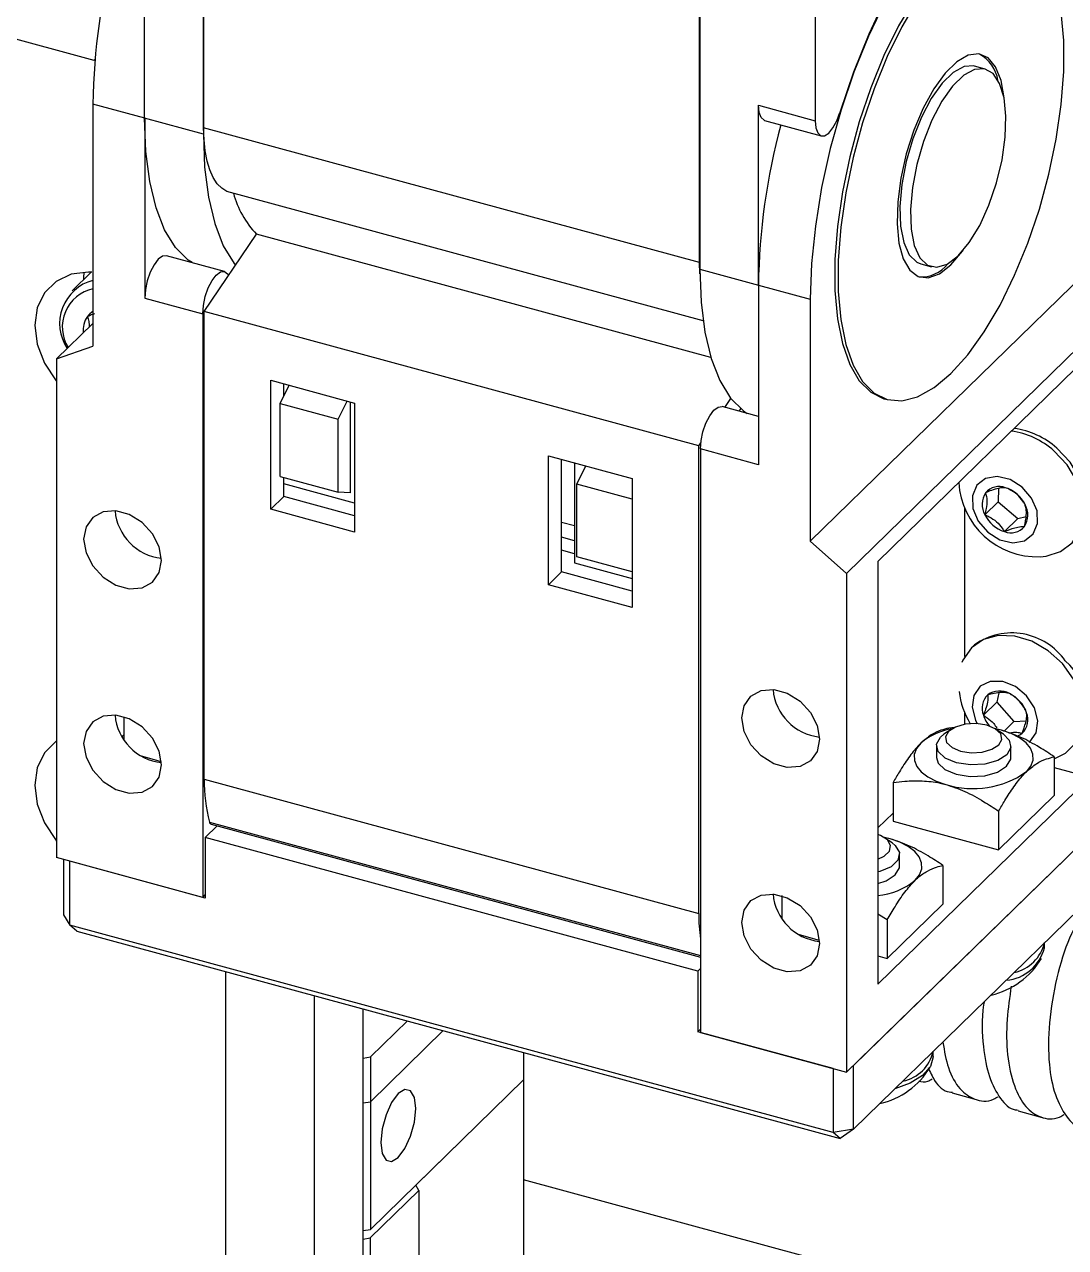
# Model space of a CAD drawing. Header units: millimetres. Extents: x 0 to 3353, y 0 to 2591.
# Drawn here: x 1876 to 1945.8, y 2115.6 to 2197.6 of the extents above; entities that cross this region are included whole.
import ezdxf

# ---------------------------------------------------------------- set-up
doc = ezdxf.new("R2010")
doc.units = ezdxf.units.MM
doc.header["$LTSCALE"] = 12

msp = doc.modelspace()

# ---------------------------------------------------------------- linework, layer by layer
at = {"color": 7, "linetype": 'Continuous', "lineweight": 25}
for p, q in [((1880.683, 2195.227), (1760.402, 2227.917)), ((1888.031, 2190.706), (1888.031, 2222.033)), ((1929.046, 2218.378), (1929.046, 2191.18)), ((1888.009, 2217.471), (1888.009, 2190.273)), ((1921.285, 2181.668), (1921.285, 2212.996)), ((1921.307, 2208.421), (1921.307, 2181.223)), ((1884.073, 2191.342), (1884.073, 2203.402)), ((1940.442, 2194.648), (1939.734, 2194.84)), ((1884.077, 2191.341), (1880.602, 2192.286)), ((1880.602, 2192.286), (1880.602, 2176.042)), ((1925.243, 2192.213), (1929.046, 2191.18)), ((1925.243, 2180.153), (1925.243, 2192.213)), ((1888.009, 2190.273), (1884.073, 2191.342)), ((1884.077, 2191.341), (1884.077, 2179.281)), ((1921.285, 2181.668), (1888.031, 2190.706)), ((1925.651, 2191.194), (1929.454, 2190.161)), ((1921.527, 2177.757), (1889.594, 2186.436)), ((1888.075, 2178.383), (1891.575, 2183.567)), ((1922.051, 2175.285), (1891.575, 2183.567)), ((1889.427, 2181.064), (1885.535, 2182.122)), ((1921.309, 2180.894), (1921.285, 2181.668)), ((1936.128, 2181.572), (1936.836, 2181.379)), ((1880.493, 2181.019), (1879.217, 2179.774)), ((1889.713, 2180.809), (1889.634, 2180.913)), ((1889.679, 2180.854), (1889.733, 2180.839)), ((1921.307, 2181.223), (1925.243, 2180.153)), ((1928.714, 2162.966), (1947.148, 2180.959)), ((1925.238, 2180.154), (1928.714, 2179.21)), ((1925.238, 2180.154), (1925.238, 2168.094)), ((1884.077, 2179.281), (1887.969, 2178.223)), ((1928.714, 2179.21), (1928.714, 2162.966)), ((1887.969, 2178.223), (1887.969, 2139.068)), ((1921.241, 2169.369), (1888.075, 2178.383)), ((1888.075, 2146.998), (1888.075, 2178.383)), ((1949.581, 2178.798), (1931.146, 2160.805)), ((1880.602, 2177.577), (1878.169, 2175.203)), ((1878.169, 2175.203), (1880.602, 2176.042)), ((1878.169, 2175.203), (1878.169, 2141.731)), ((1947.48, 2175.505), (1933.246, 2161.612)), ((1892.541, 2173.762), (1898.157, 2172.235)), ((1892.541, 2165.104), (1892.541, 2173.762)), ((1893.159, 2172.203), (1893.771, 2173.427)), ((1893.419, 2172.722), (1893.419, 2173.523)), ((1897.05, 2171.145), (1897.663, 2172.37)), ((1922.98, 2171.945), (1923.384, 2172.544)), ((1933.669, 2172.525), (1933.89, 2172.465)), ((1893.159, 2172.203), (1897.05, 2171.145)), ((1893.159, 2167.317), (1893.159, 2172.203)), ((1897.867, 2172.314), (1897.867, 2166.221)), ((1898.157, 2172.235), (1898.157, 2163.578)), ((1925.238, 2171.332), (1922.805, 2171.993)), ((1924.046, 2171.854), (1923.933, 2171.686)), ((1897.05, 2166.26), (1897.05, 2171.145)), ((1921.241, 2169.369), (1921.371, 2169.562)), ((1921.241, 2137.984), (1921.241, 2169.369)), ((1921.347, 2169.152), (1921.347, 2129.996)), ((1925.238, 2168.094), (1921.347, 2169.152)), ((1911.158, 2160.045), (1911.158, 2168.702)), ((1911.158, 2168.702), (1916.774, 2167.176)), ((1912.036, 2160.901), (1912.036, 2168.464)), ((1912.902, 2168.228), (1912.902, 2161.513)), ((1913.058, 2166.795), (1913.671, 2168.019)), ((1893.159, 2167.317), (1897.05, 2166.26)), ((1893.419, 2165.961), (1893.419, 2167.247)), ((1898.157, 2165.521), (1893.419, 2166.809)), ((1916.774, 2165.785), (1913.058, 2166.795)), ((1913.058, 2161.909), (1913.058, 2166.795)), ((1916.774, 2167.176), (1916.774, 2158.518)), ((1893.419, 2165.961), (1892.541, 2165.104)), ((1898.157, 2164.673), (1893.419, 2165.961)), ((1897.867, 2166.221), (1897.05, 2166.26)), ((1941.351, 2166.512), (1941.327, 2165.617)), ((1898.157, 2163.578), (1892.541, 2165.104)), ((1939.078, 2155.224), (1939.078, 2165.149)), ((1941.327, 2165.617), (1940.429, 2164.74)), ((1941.327, 2165.617), (1942.633, 2164.486)), ((1912.902, 2163.987), (1912.036, 2164.222)), ((1942.633, 2164.486), (1941.735, 2163.61)), ((1942.633, 2164.486), (1943.193, 2164.629)), ((1912.902, 2162.997), (1912.036, 2163.232)), ((1931.146, 2160.805), (1928.714, 2162.966)), ((1912.902, 2162.118), (1912.036, 2162.354)), ((1916.774, 2160.899), (1913.058, 2161.909)), ((1912.036, 2160.901), (1911.158, 2160.045)), ((1916.774, 2159.613), (1912.036, 2160.901)), ((1912.902, 2161.513), (1916.774, 2160.461)), ((1933.246, 2161.612), (1933.246, 2133.24)), ((1916.774, 2158.518), (1911.158, 2160.045)), ((1931.146, 2160.805), (1931.146, 2127.333)), ((1939.741, 2156.02), (1939.548, 2155.832)), ((1941.359, 2152.79), (1941.224, 2152.158)), ((1941.224, 2152.158), (1940.326, 2151.281)), ((1941.224, 2152.158), (1942.378, 2150.868)), ((1882.671, 2151.178), (1882.671, 2149.672)), ((1939.078, 2150.676), (1939.078, 2151.434)), ((1938.156, 2150.335), (1937.676, 2150.006)), ((1938.391, 2150.463), (1938.004, 2150.425)), ((1941.542, 2150.283), (1941.12, 2150.382)), ((1941.673, 2150.006), (1941.194, 2150.335)), ((1942.378, 2150.868), (1941.713, 2150.219)), ((1942.378, 2150.868), (1943.186, 2150.917)), ((1882.549, 2149.862), (1882.671, 2149.982)), ((1883.849, 2148.558), (1885.19, 2148.193)), ((1937.175, 2149.233), (1937.175, 2148.461)), ((1942.175, 2148.461), (1942.175, 2149.233)), ((1945.079, 2148.502), (1945.079, 2145.893)), ((1945.079, 2147.786), (1947.48, 2147.133)), ((1888.075, 2146.998), (1921.241, 2137.984)), ((1933.246, 2133.24), (1947.48, 2147.133)), ((1934.27, 2146.781), (1934.27, 2144.172)), ((1931.146, 2127.333), (1949.581, 2145.326)), ((1941.346, 2142.249), (1945.079, 2145.893)), ((1949.114, 2144.87), (1931.613, 2127.789)), ((1933.246, 2143.724), (1934.27, 2144.724)), ((1941.346, 2144.858), (1941.346, 2142.249)), ((1888.141, 2143.092), (1888.932, 2143.864)), ((1888.416, 2144.114), (1921.347, 2135.165)), ((1888.536, 2143.972), (1921.347, 2135.055)), ((1934.27, 2144.172), (1941.346, 2142.249)), ((1888.141, 2143.092), (1888.141, 2139.021)), ((1921.174, 2134.115), (1888.141, 2143.092)), ((1933.418, 2143.213), (1933.246, 2143.278)), ((1934.074, 2142.995), (1933.653, 2143.094)), ((1934.206, 2142.718), (1933.726, 2143.047)), ((1887.969, 2139.068), (1878.169, 2141.731)), ((1878.636, 2141.604), (1878.636, 2137.901)), ((1879.054, 2137.205), (1879.054, 2141.491)), ((1888.141, 2139.021), (1879.054, 2141.491)), ((1934.708, 2141.173), (1934.708, 2141.944)), ((1937.612, 2141.214), (1937.612, 2138.605)), ((1949.114, 2140.584), (1931.613, 2123.503)), ((1887.969, 2139.068), (1888.141, 2139.236)), ((1926.803, 2139.184), (1926.803, 2137.678)), ((1878.636, 2137.901), (1879.054, 2137.205)), ((1933.246, 2137.971), (1933.879, 2137.57)), ((1933.879, 2134.961), (1937.612, 2138.605)), ((1930.262, 2123.288), (1879.054, 2137.205)), ((1879.521, 2136.803), (1879.054, 2137.205)), ((1933.879, 2137.57), (1933.879, 2134.961)), ((1879.521, 2136.803), (1930.728, 2122.886)), ((1927.982, 2136.564), (1929.322, 2136.199)), ((1944.425, 2135.679), (1944.425, 2136.008)), ((1933.246, 2135.133), (1933.879, 2134.961)), ((1889.527, 2054.942), (1889.527, 2134.084)), ((1921.347, 2134.283), (1921.174, 2134.115)), ((1921.174, 2134.115), (1921.174, 2130.043)), ((1895.454, 2060.726), (1895.454, 2132.473)), ((1898.728, 2072.254), (1898.728, 2131.583)), ((1899.211, 2128.356), (1901.692, 2130.777)), ((1899.211, 2125.356), (1904.097, 2130.124)), ((1921.347, 2130.212), (1921.174, 2130.043)), ((1930.262, 2127.573), (1921.174, 2130.043)), ((1921.347, 2129.996), (1931.146, 2127.333)), ((1898.728, 2128.279), (1899.211, 2128.356)), ((1899.211, 2128.356), (1899.211, 2125.356)), ((1909.486, 2128.659), (1909.486, 2126.813)), ((1936.958, 2128.391), (1936.958, 2128.72)), ((1930.262, 2127.573), (1930.262, 2123.288)), ((1931.613, 2123.503), (1931.613, 2127.789)), ((1899.211, 2116.784), (1909.486, 2126.813)), ((1902.253, 2119.752), (1909.486, 2126.813)), ((1909.486, 2126.813), (1909.486, 2083.526)), ((1938.236, 2125.945), (1939.849, 2125.507)), ((1898.728, 2125.279), (1899.211, 2125.356)), ((1899.211, 2125.356), (1899.211, 2116.784)), ((1942.658, 2124.744), (1944.271, 2124.305)), ((1931.613, 2123.503), (1930.262, 2123.288)), ((1930.728, 2122.886), (1930.262, 2123.288)), ((1931.613, 2123.503), (1930.728, 2122.886)), ((1928.309, 2114.997), (1909.486, 2120.113)), ((1899.195, 2116.216), (1902.461, 2119.404)), ((1902.461, 2119.404), (1902.253, 2119.752)), ((1902.461, 2119.404), (1902.461, 2076.118)), ((1898.728, 2116.707), (1899.211, 2116.784)), ((1898.728, 2116.142), (1899.195, 2116.216)), ((1899.195, 2116.216), (1899.195, 2072.929))]:
    msp.add_line(p, q, dxfattribs=at)
at = {"color": 8, "linetype": 'Continuous', "lineweight": 25}
msp.add_line((1880.683, 2195.227), (1880.734, 2195.277), dxfattribs=at)
at = {"color": 7, "linetype": 'Continuous', "lineweight": 25, "flags": 128}
for points in [[(1945.815, 2206.483), (1944.916, 2207.415), (1943.889, 2207.978), (1942.755, 2208.16), (1941.534, 2207.959), (1940.251, 2207.376), (1938.93, 2206.425), (1937.596, 2205.123), (1936.274, 2203.495), (1934.991, 2201.572), (1933.771, 2199.391), (1932.636, 2196.995), (1931.61, 2194.428), (1930.71, 2191.74)], [(1947.148, 2197.202), (1947.063, 2199.424), (1946.807, 2201.436), (1946.385, 2203.202), (1945.807, 2204.689), (1945.081, 2205.868), (1944.222, 2206.719), (1943.247, 2207.225), (1942.172, 2207.376), (1941.018, 2207.17), (1939.806, 2206.611), (1938.56, 2205.71), (1937.302, 2204.482), (1936.056, 2202.951), (1934.844, 2201.145), (1933.691, 2199.098), (1932.616, 2196.849), (1931.64, 2194.438), (1930.781, 2191.911), (1930.056, 2189.316), (1929.477, 2186.699), (1929.056, 2184.111), (1928.8, 2181.599), (1928.714, 2179.21)], [(1942.193, 2203.887), (1941.222, 2203.967), (1940.167, 2203.698), (1939.061, 2203.083), (1937.931, 2202.135), (1936.801, 2200.876), (1935.696, 2199.334), (1934.641, 2197.544), (1933.659, 2195.545), (1932.773, 2193.382), (1932.002, 2191.104), (1931.363, 2188.76), (1930.872, 2186.405), (1930.538, 2184.089), (1930.369, 2181.866), (1930.369, 2179.784), (1930.538, 2177.89), (1930.872, 2176.227), (1931.363, 2174.831), (1932.002, 2173.734), (1932.773, 2172.961), (1933.659, 2172.528), (1933.669, 2172.525)], [(1935.917, 2199.274), (1934.862, 2197.484), (1933.88, 2195.485), (1932.994, 2193.322), (1932.223, 2191.043), (1931.585, 2188.7), (1931.093, 2186.345), (1930.759, 2184.029), (1930.59, 2181.806), (1930.59, 2179.724), (1930.759, 2177.83), (1931.093, 2176.167), (1931.585, 2174.771), (1932.223, 2173.674), (1932.994, 2172.901), (1933.88, 2172.468), (1934.862, 2172.385), (1935.917, 2172.654), (1937.022, 2173.269), (1938.152, 2174.217)], [(1938.152, 2174.217), (1939.283, 2175.476), (1940.388, 2177.018), (1941.443, 2178.808), (1942.424, 2180.807), (1943.311, 2182.97), (1944.082, 2185.249), (1944.72, 2187.592), (1945.212, 2189.948), (1945.546, 2192.263), (1945.715, 2194.486), (1945.715, 2196.568), (1945.546, 2198.462)], [(1941.731, 2192.606), (1941.722, 2192.704), (1941.512, 2193.884), (1941.146, 2194.796), (1940.64, 2195.397), (1940.017, 2195.658), (1939.307, 2195.569), (1938.543, 2195.132), (1937.761, 2194.368), (1936.997, 2193.314), (1936.288, 2192.018), (1935.665, 2190.541), (1935.159, 2188.952), (1934.792, 2187.325), (1934.583, 2185.737), (1934.541, 2184.261), (1934.667, 2182.967), (1934.957, 2181.915), (1935.396, 2181.155), (1935.963, 2180.721), (1936.634, 2180.635), (1937.375, 2180.899), (1938.152, 2181.503), (1938.152, 2181.503)], [(1939.734, 2194.84), (1939.694, 2194.851), (1939.029, 2194.815), (1938.304, 2194.423), (1937.559, 2193.696), (1936.834, 2192.673), (1936.168, 2191.409), (1935.597, 2189.972), (1935.152, 2188.441), (1934.857, 2186.896), (1934.728, 2185.422), (1934.771, 2184.099), (1934.985, 2182.997), (1935.358, 2182.175), (1935.869, 2181.679), (1936.128, 2181.572)], [(1938.639, 2182.121), (1939.379, 2183.002), (1940.079, 2184.153), (1940.701, 2185.512), (1941.212, 2187.007), (1941.585, 2188.555), (1941.798, 2190.075), (1941.842, 2191.483), (1941.712, 2192.704), (1941.417, 2193.672), (1940.972, 2194.336), (1940.402, 2194.658), (1939.736, 2194.623), (1939.011, 2194.231), (1938.266, 2193.503), (1937.541, 2192.48), (1936.876, 2191.217), (1936.305, 2189.78), (1935.86, 2188.248), (1935.565, 2186.704), (1935.436, 2185.23), (1935.479, 2183.906), (1935.693, 2182.804), (1936.065, 2181.983), (1936.576, 2181.487), (1937.199, 2181.342), (1937.899, 2181.557), (1938.639, 2182.121)], [(1925.651, 2191.194), (1925.616, 2191.207), (1925.415, 2191.389), (1925.287, 2191.735), (1925.243, 2192.213)], [(1887.249, 2181.656), (1886.999, 2181.826), (1886.14, 2182.676), (1885.415, 2183.856), (1884.836, 2185.343), (1884.415, 2187.108), (1884.159, 2189.121), (1884.073, 2191.342)], [(1929.046, 2191.18), (1929.09, 2190.702), (1929.218, 2190.355), (1929.419, 2190.173), (1929.672, 2190.172), (1929.955, 2190.353), (1930.239, 2190.699), (1930.5, 2191.176), (1930.71, 2191.74)], [(1889.594, 2186.436), (1889.248, 2186.642), (1888.938, 2186.954), (1888.669, 2187.366), (1888.443, 2187.874), (1888.264, 2188.47), (1888.135, 2189.147), (1888.057, 2189.896), (1888.031, 2190.706)], [(1888.009, 2190.273), (1888.094, 2188.051), (1888.35, 2186.039), (1888.772, 2184.273), (1889.35, 2182.786), (1890.076, 2181.607), (1890.171, 2181.488)], [(1938.152, 2181.503), (1938.93, 2182.417), (1938.981, 2182.488)], [(1885.535, 2182.122), (1885.531, 2182.123), (1885.271, 2182.092), (1884.986, 2181.882), (1884.704, 2181.511), (1884.45, 2181.016), (1884.25, 2180.442), (1884.122, 2179.845), (1884.077, 2179.281)], [(1880.528, 2181.017), (1880.308, 2181.025), (1879.135, 2180.873), (1878.128, 2180.398), (1877.355, 2179.631), (1876.869, 2178.626), (1876.703, 2177.451), (1876.869, 2176.186), (1877.355, 2174.917), (1878.128, 2173.73), (1878.169, 2173.679)], [(1879.986, 2181.017), (1879.97, 2180.64), (1879.972, 2180.511)], [(1887.969, 2178.223), (1888.013, 2178.788), (1888.141, 2179.385), (1888.342, 2179.958), (1888.595, 2180.454), (1888.878, 2180.824), (1889.163, 2181.035), (1889.423, 2181.065), (1889.634, 2180.913)], [(1921.307, 2181.223), (1921.393, 2179.002), (1921.649, 2176.989), (1922.07, 2175.223), (1922.649, 2173.737), (1923.374, 2172.557), (1924.233, 2171.706), (1924.483, 2171.537)], [(1921.347, 2169.152), (1921.391, 2169.716), (1921.519, 2170.313), (1921.72, 2170.887), (1921.973, 2171.382), (1922.256, 2171.753), (1922.54, 2171.963), (1922.801, 2171.994), (1922.805, 2171.993)], [(1946.376, 2162.936), (1946.482, 2163.046), (1947.012, 2163.885), (1947.249, 2164.905), (1947.174, 2166.032), (1946.795, 2167.181), (1946.138, 2168.268), (1945.253, 2169.211)], [(1944.133, 2161.921), (1944.527, 2161.956), (1945.506, 2162.263), (1946.29, 2162.858), (1946.82, 2163.697), (1947.056, 2164.718), (1946.982, 2165.844), (1946.602, 2166.993), (1945.945, 2168.08), (1945.06, 2169.023)], [(1942.93, 2166.596), (1942.12, 2167.105), (1941.258, 2167.307), (1940.475, 2167.17), (1939.89, 2166.715), (1939.591, 2166.011), (1939.625, 2165.167), (1939.986, 2164.309), (1940.62, 2163.569), (1941.429, 2163.06), (1942.291, 2162.859), (1943.075, 2162.996), (1943.66, 2163.451), (1943.959, 2164.154), (1943.925, 2164.999), (1943.564, 2165.857), (1942.93, 2166.596)], [(1879.982, 2163.096), (1880.14, 2162.188), (1880.593, 2161.305), (1881.287, 2160.552), (1882.138, 2160.02), (1883.045, 2159.774), (1883.896, 2159.843), (1884.59, 2160.218), (1885.043, 2160.856), (1885.201, 2161.678), (1885.043, 2162.585), (1884.59, 2163.469), (1883.896, 2164.222), (1883.045, 2164.754), (1882.138, 2165), (1881.287, 2164.931), (1880.593, 2164.555), (1880.14, 2163.918), (1879.982, 2163.096)], [(1945.627, 2154.75), (1944.671, 2155.619), (1943.581, 2156.251), (1942.437, 2156.6), (1941.326, 2156.64), (1940.328, 2156.367), (1939.519, 2155.803), (1938.958, 2154.99), (1938.886, 2154.818)], [(1945.079, 2148.371), (1945.836, 2148.746), (1946.527, 2149.441), (1946.947, 2150.359), (1947.064, 2151.43), (1946.87, 2152.575), (1946.379, 2153.71), (1945.627, 2154.75)], [(1943.228, 2152.588), (1942.48, 2153.207), (1941.625, 2153.547), (1940.792, 2153.555), (1940.109, 2153.23), (1939.679, 2152.621), (1939.569, 2151.822), (1939.794, 2150.954), (1939.913, 2150.718)], [(1929.333, 2149.684), (1929.176, 2148.861), (1928.723, 2148.224), (1928.029, 2147.848), (1927.177, 2147.779), (1926.271, 2148.026), (1925.419, 2148.557), (1924.725, 2149.31), (1924.272, 2150.194), (1924.115, 2151.102), (1924.272, 2151.924), (1924.725, 2152.561), (1925.419, 2152.937), (1926.271, 2153.006), (1927.177, 2152.76), (1928.029, 2152.228), (1928.723, 2151.475), (1929.176, 2150.591), (1929.333, 2149.684)], [(1943.407, 2149.479), (1943.441, 2149.507), (1943.87, 2150.115), (1943.981, 2150.914), (1943.755, 2151.783), (1943.228, 2152.588)], [(1879.982, 2149.381), (1880.14, 2148.474), (1880.593, 2147.59), (1881.287, 2146.837), (1882.138, 2146.305), (1883.045, 2146.059), (1883.896, 2146.128), (1884.59, 2146.504), (1885.043, 2147.141), (1885.201, 2147.963), (1885.043, 2148.871), (1884.59, 2149.754), (1883.896, 2150.508), (1883.045, 2151.039), (1882.138, 2151.286), (1881.287, 2151.217), (1880.593, 2150.841), (1880.14, 2150.203), (1879.982, 2149.381)], [(1940.549, 2150.616), (1939.837, 2150.722), (1939.1, 2150.68), (1938.451, 2150.495), (1937.988, 2150.197), (1937.782, 2149.83), (1937.864, 2149.451), (1938.222, 2149.116), (1938.801, 2148.878), (1939.513, 2148.772), (1940.25, 2148.814), (1940.899, 2148.999), (1941.362, 2149.297), (1941.568, 2149.664), (1941.486, 2150.043), (1941.128, 2150.377), (1940.549, 2150.616)], [(1943.212, 2147.5), (1943.509, 2147.874), (1943.658, 2148.27), (1943.653, 2148.674), (1943.496, 2149.07), (1943.192, 2149.442), (1942.753, 2149.777), (1942.196, 2150.061), (1941.542, 2150.283)], [(1878.169, 2149.568), (1878.128, 2149.54), (1877.355, 2148.773), (1876.869, 2147.768), (1876.703, 2146.593), (1876.869, 2145.328), (1877.355, 2144.059), (1878.128, 2142.872), (1878.169, 2142.821)], [(1936.137, 2149.423), (1935.841, 2149.049), (1935.692, 2148.652), (1935.696, 2148.248), (1935.853, 2147.853), (1936.157, 2147.48), (1936.596, 2147.146), (1937.154, 2146.862), (1937.808, 2146.639)], [(1941.673, 2150.006), (1942.058, 2149.622), (1942.166, 2149.123), (1941.895, 2148.64), (1941.286, 2148.248), (1940.431, 2148.005), (1939.462, 2147.95), (1938.525, 2148.089), (1937.763, 2148.403), (1937.292, 2148.843), (1937.184, 2149.342), (1937.455, 2149.825), (1937.676, 2150.006)], [(1937.175, 2148.461), (1937.286, 2148.081), (1937.751, 2147.639), (1938.508, 2147.322), (1939.443, 2147.179), (1940.413, 2147.231), (1941.271, 2147.47), (1941.886, 2147.86)], [(1941.886, 2147.86), (1942.164, 2148.342), (1942.175, 2148.461)], [(1933.246, 2141.639), (1933.672, 2141.835), (1934.024, 2142.172), (1934.099, 2142.551), (1933.886, 2142.917), (1933.418, 2143.213)], [(1935.745, 2140.212), (1936.042, 2140.586), (1936.19, 2140.982), (1936.186, 2141.386), (1936.029, 2141.782), (1935.725, 2142.154), (1935.286, 2142.488), (1934.729, 2142.773), (1934.074, 2142.995)], [(1934.206, 2142.718), (1934.416, 2142.548), (1934.696, 2142.066), (1934.598, 2141.567), (1934.135, 2141.124), (1933.379, 2140.807), (1933.246, 2140.773)], [(1933.246, 2140.002), (1933.804, 2140.182), (1934.419, 2140.572), (1934.697, 2141.054), (1934.708, 2141.173)], [(1929.333, 2135.969), (1929.176, 2135.147), (1928.723, 2134.509), (1928.029, 2134.134), (1927.177, 2134.065), (1926.271, 2134.311), (1925.419, 2134.843), (1924.725, 2135.596), (1924.272, 2136.479), (1924.115, 2137.387), (1924.272, 2138.209), (1924.725, 2138.847), (1925.419, 2139.222), (1926.271, 2139.291), (1927.177, 2139.045), (1928.029, 2138.513), (1928.723, 2137.76), (1929.176, 2136.877), (1929.333, 2135.969)], [(1936.958, 2128.391), (1936.958, 2128.372), (1936.772, 2127.713), (1936.247, 2127.103), (1935.423, 2126.59), (1934.396, 2126.219)], [(1901.086, 2125.9), (1900.639, 2125.301), (1900.261, 2124.467), (1900.008, 2123.525), (1899.919, 2122.618), (1900.008, 2121.885), (1900.261, 2121.436), (1900.639, 2121.341), (1901.086, 2121.614), (1901.532, 2122.213), (1901.911, 2123.047), (1902.164, 2123.989), (1902.253, 2124.895), (1902.164, 2125.629), (1901.911, 2126.077), (1901.532, 2126.172), (1901.086, 2125.9)]]:
    msp.add_lwpolyline(points, dxfattribs=at)
at = {"color": 7, "linetype": 'Continuous', "lineweight": 25}
for centre, radius, start, end in [((1923.677, 2191.725), 43.079, 164.78757, 179.25408), ((1938.808, 2193.452), 2.536, 10.06713, 60.06995), ((1968.314, 2179.594), 43.079, 164.78757, 179.25408), ((1896.335, 2188.067), 6.55, 195.47447, 223.39049), ((1936.152, 2182.959), 2.261, 266.40185, 321.87155), ((1881.37, 2177.568), 2.999, 104.8432, 213.875), ((1881.19, 2177.331), 2.642, 102.86719, 211.46624), ((1881.308, 2177.236), 1.336, 121.89843, 143.17488), ((1881.562, 2177.104), 1.619, 144.83497, 185.74808), ((1941.477, 2165.04), 5.358, 48.02634, 82.27396), ((1941.67, 2165.228), 5.358, 48.02634, 82.27396), ((1943.949, 2167.205), 5.287, 183.22959, 271.99864), ((1941.386, 2165.424), 1.21, 69.26662, 139.30363), ((1941.654, 2165.444), 1.413, 147.01029, 209.88802), ((1941.149, 2164.467), 2.193, 25.92862, 72.31808), ((1885.575, 2165.299), 3.501, 184.82058, 263.78949), ((1941.896, 2164.722), 1.413, 327.01029, 29.88802), ((1942.401, 2165.699), 2.193, 205.92862, 252.31808), ((1942.164, 2164.741), 1.21, 249.26662, 319.30363), ((1942.24, 2152.443), 4.364, 34.88013, 124.94213), ((1943.081, 2151.786), 4.176, 322.10268, 49.009), ((1929.708, 2153.305), 3.501, 184.82058, 263.78949), ((1943.949, 2153.49), 5.287, 186.55132, 211.61792), ((1941.487, 2151.752), 1.253, 133.72802, 202.08783), ((1941.414, 2151.556), 1.358, 61.11379, 125.75676), ((1941.136, 2150.747), 2.205, 18.72175, 64.93697), ((1885.575, 2151.585), 3.501, 184.82058, 263.78949), ((1942.338, 2151.948), 2.12, 198.3339, 220.95353), ((1942.063, 2150.984), 1.253, 313.72802, 22.08783), ((1938.904, 2146.149), 4.286, 99.05862, 130.21055), ((1942.256, 2150.889), 1.054, 287.81508, 309.71951), ((1898.922, 2146.819), 10.849, 179.05404, 194.43502), ((1939.642, 2152.525), 6.164, 252.69603, 305.39891), ((1888.609, 2144.155), 0.197, 191.98809, 248.48866), ((1932.812, 2143.791), 4.628, 275.38453, 309.33603), ((1929.708, 2139.59), 3.501, 184.82058, 263.78949), ((1934.074, 2137.919), 12.834, 179.70685, 187.37948), ((1941.622, 2136.389), 2.892, 274.78909, 345.78107), ((1941.827, 2136.631), 2.666, 282.30647, 347.01102), ((1939.675, 2137.668), 5.287, 282.76983, 329.19618), ((1934.433, 2129.269), 2.579, 281.06821, 348.24928), ((1932.208, 2130.38), 5.287, 282.76983, 329.19618)]:
    msp.add_arc(centre, radius, start, end, dxfattribs=at)
for points, knots in [([(1880.703, 2178.219), (1880.66, 2178.205), (1880.512, 2178.157), (1880.352, 2178.086), (1880.238, 2178.037)], [0, 0, 0, 0, 0.287163, 1, 1, 1, 1]), ([(1880.238, 2178.037), (1880.27, 2177.936), (1880.334, 2177.738), (1880.352, 2177.472), (1880.36, 2177.342)], [0, 0, 0, 0, 0.509296, 1, 1, 1, 1]), ([(1940.469, 2166.213), (1940.511, 2166.049), (1940.583, 2165.768), (1940.533, 2165.208), (1940.461, 2164.884), (1940.429, 2164.74)], [0, 0, 0, 0, 0.439117, 0.751367, 1, 1, 1, 1]), ([(1941.815, 2166.556), (1941.67, 2166.554), (1941.422, 2166.55), (1940.907, 2166.392), (1940.603, 2166.268), (1940.469, 2166.213)], [0, 0, 0, 0, 0.4391165, 0.7513669, 1, 1, 1, 1]), ([(1943.121, 2165.426), (1943.076, 2165.499), (1942.932, 2165.732), (1942.61, 2166.103), (1942.179, 2166.391), (1941.911, 2166.513), (1941.815, 2166.556)], [0, 0, 0, 0, 0.156025, 0.493707, 0.819058, 1, 1, 1, 1]), ([(1943.081, 2163.952), (1943.135, 2164.21), (1943.227, 2164.651), (1943.204, 2165.14), (1943.147, 2165.338), (1943.121, 2165.426)], [0, 0, 0, 0, 0.4391165, 0.7513669, 1, 1, 1, 1]), ([(1940.429, 2164.74), (1940.525, 2164.697), (1940.793, 2164.575), (1941.224, 2164.287), (1941.546, 2163.916), (1941.69, 2163.683), (1941.735, 2163.61)], [0, 0, 0, 0, 0.180942, 0.506293, 0.843975, 1, 1, 1, 1]), ([(1941.735, 2163.61), (1941.976, 2163.705), (1942.387, 2163.869), (1942.83, 2163.956), (1943.004, 2163.953), (1943.081, 2163.952)], [0, 0, 0, 0, 0.439117, 0.751367, 1, 1, 1, 1]), ([(1940.621, 2152.658), (1940.626, 2152.508), (1940.636, 2152.25), (1940.495, 2151.725), (1940.378, 2151.417), (1940.326, 2151.281)], [0, 0, 0, 0, 0.439117, 0.751367, 1, 1, 1, 1]), ([(1942.07, 2152.745), (1941.91, 2152.779), (1941.637, 2152.838), (1941.085, 2152.771), (1940.763, 2152.693), (1940.621, 2152.658)], [0, 0, 0, 0, 0.439117, 0.751367, 1, 1, 1, 1]), ([(1943.224, 2151.455), (1943.186, 2151.536), (1943.066, 2151.794), (1942.787, 2152.21), (1942.401, 2152.545), (1942.157, 2152.692), (1942.07, 2152.745)], [0, 0, 0, 0, 0.1560255, 0.4937074, 0.8190578, 1, 1, 1, 1]), ([(1940.326, 2151.281), (1940.412, 2151.228), (1940.655, 2151.081), (1940.992, 2150.805), (1941.161, 2150.536), (1941.225, 2150.433)], [0, 0, 0, 0, 0.254813, 0.712989, 1, 1, 1, 1]), ([(1942.929, 2150.078), (1943.019, 2150.322), (1943.174, 2150.74), (1943.242, 2151.194), (1943.23, 2151.375), (1943.224, 2151.455)], [0, 0, 0, 0, 0.439117, 0.751367, 1, 1, 1, 1]), ([(1938.004, 2150.425), (1937.831, 2150.38), (1937.447, 2150.28), (1936.826, 2150.012), (1936.369, 2149.621), (1936.137, 2149.423)], [0, 0, 0, 0, 0.289408, 0.640575, 1, 1, 1, 1]), ([(1941.542, 2150.283), (1941.413, 2150.32), (1941.257, 2150.365), (1941.104, 2150.383), (1941.077, 2150.386)], [0, 0, 0, 0, 0.82444, 1, 1, 1, 1]), ([(1945.079, 2148.502), (1944.751, 2148.715), (1944.023, 2149.187), (1942.847, 2149.846), (1941.98, 2150.136), (1941.542, 2150.283)], [0, 0, 0, 0, 0.289408, 0.640575, 1, 1, 1, 1]), ([(1936.137, 2149.423), (1936.07, 2149.354), (1935.791, 2149.073), (1935.302, 2148.444), (1934.75, 2147.597), (1934.41, 2147.018), (1934.27, 2146.781)], [0, 0, 0, 0, 0.104952, 0.432134, 0.766658, 1, 1, 1, 1]), ([(1942.038, 2150.099), (1942.1, 2150.111), (1942.34, 2150.162), (1942.65, 2150.144), (1942.843, 2150.099), (1942.929, 2150.078)], [0, 0, 0, 0, 0.161278, 0.628204, 1, 1, 1, 1]), ([(1943.212, 2147.5), (1943.438, 2147.693), (1943.895, 2148.086), (1944.516, 2148.355), (1944.906, 2148.457), (1945.079, 2148.502)], [0, 0, 0, 0, 0.349872, 0.710597, 1, 1, 1, 1]), ([(1941.346, 2144.858), (1941.485, 2145.095), (1941.821, 2145.667), (1942.373, 2146.515), (1942.863, 2147.146), (1943.145, 2147.431), (1943.212, 2147.5)], [0, 0, 0, 0, 0.233344, 0.561461, 0.895047, 1, 1, 1, 1]), ([(1934.27, 2146.781), (1934.535, 2146.81), (1935.172, 2146.881), (1936.217, 2146.906), (1937.145, 2146.807), (1937.68, 2146.672), (1937.808, 2146.639)], [0, 0, 0, 0, 0.233344, 0.561461, 0.895047, 1, 1, 1, 1]), ([(1937.808, 2146.639), (1938.235, 2146.497), (1939.102, 2146.207), (1940.279, 2145.55), (1941.017, 2145.071), (1941.346, 2144.858)], [0, 0, 0, 0, 0.349872, 0.710597, 1, 1, 1, 1]), ([(1934.074, 2142.995), (1933.946, 2143.032), (1933.796, 2143.076), (1933.649, 2143.093), (1933.628, 2143.096)], [0, 0, 0, 0, 0.85808, 1, 1, 1, 1]), ([(1937.612, 2141.214), (1937.284, 2141.427), (1936.556, 2141.899), (1935.38, 2142.557), (1934.513, 2142.848), (1934.074, 2142.995)], [0, 0, 0, 0, 0.289408, 0.640575, 1, 1, 1, 1]), ([(1935.745, 2140.212), (1935.813, 2140.275), (1936.091, 2140.537), (1936.581, 2140.864), (1937.132, 2141.094), (1937.472, 2141.179), (1937.612, 2141.214)], [0, 0, 0, 0, 0.104952, 0.432134, 0.766658, 1, 1, 1, 1]), ([(1933.879, 2137.57), (1934.052, 2137.863), (1934.436, 2138.512), (1935.056, 2139.456), (1935.514, 2139.958), (1935.745, 2140.212)], [0, 0, 0, 0, 0.289408, 0.640575, 1, 1, 1, 1]), ([(1949.057, 2139.547), (1948.809, 2139.559), (1948.243, 2139.588), (1947.184, 2138.452), (1946.058, 2136.417), (1945.183, 2133.692), (1944.693, 2130.66), (1944.662, 2127.92), (1945.091, 2125.745), (1945.857, 2124.324), (1946.545, 2123.607), (1947.021, 2123.597), (1947.092, 2123.595)], [0, 0, 0, 0, 0.093841, 0.213971, 0.329235, 0.448644, 0.570029, 0.687166, 0.78724, 0.887128, 0.982994, 1, 1, 1, 1]), ([(1942.196, 2133.111), (1942.084, 2132.362), (1941.847, 2130.772), (1941.892, 2128.419), (1942.332, 2126.374), (1943.125, 2124.926), (1944.158, 2124.245), (1945.078, 2124.109), (1945.64, 2124.432), (1945.742, 2124.49)], [0, 0, 0, 0, 0.146647, 0.311197, 0.482683, 0.645453, 0.801917, 0.964018, 1, 1, 1, 1]), ([(1940.378, 2132.058), (1940.367, 2131.988), (1940.194, 2130.95), (1940.265, 2129.121), (1940.663, 2126.947), (1941.437, 2125.526), (1942.123, 2124.809), (1942.599, 2124.798), (1942.67, 2124.797)], [0, 0, 0, 0, 0.01919, 0.286392, 0.514671, 0.742526, 0.961207, 1, 1, 1, 1]), ([(1937.611, 2129.357), (1937.714, 2128.755), (1937.934, 2127.461), (1938.71, 2126.135), (1939.734, 2125.445), (1940.656, 2125.311), (1941.217, 2125.634), (1941.319, 2125.692)], [0, 0, 0, 0, 0.215078, 0.462048, 0.699449, 0.945404, 1, 1, 1, 1]), ([(1936.613, 2127.652), (1936.753, 2127.347), (1937.12, 2126.546), (1937.702, 2126.012), (1938.177, 2126), (1938.248, 2125.999)], [0, 0, 0, 0, 0.34412, 0.901181, 1, 1, 1, 1]), ([(1935.996, 2126.734), (1936.189, 2126.693), (1936.472, 2126.634), (1936.795, 2126.831), (1936.897, 2126.894)], [0, 0, 0, 0, 0.681457, 1, 1, 1, 1])]:
    msp.add_open_spline(points, degree=3, knots=knots, dxfattribs=at)

doc.saveas('drawing.dxf')
